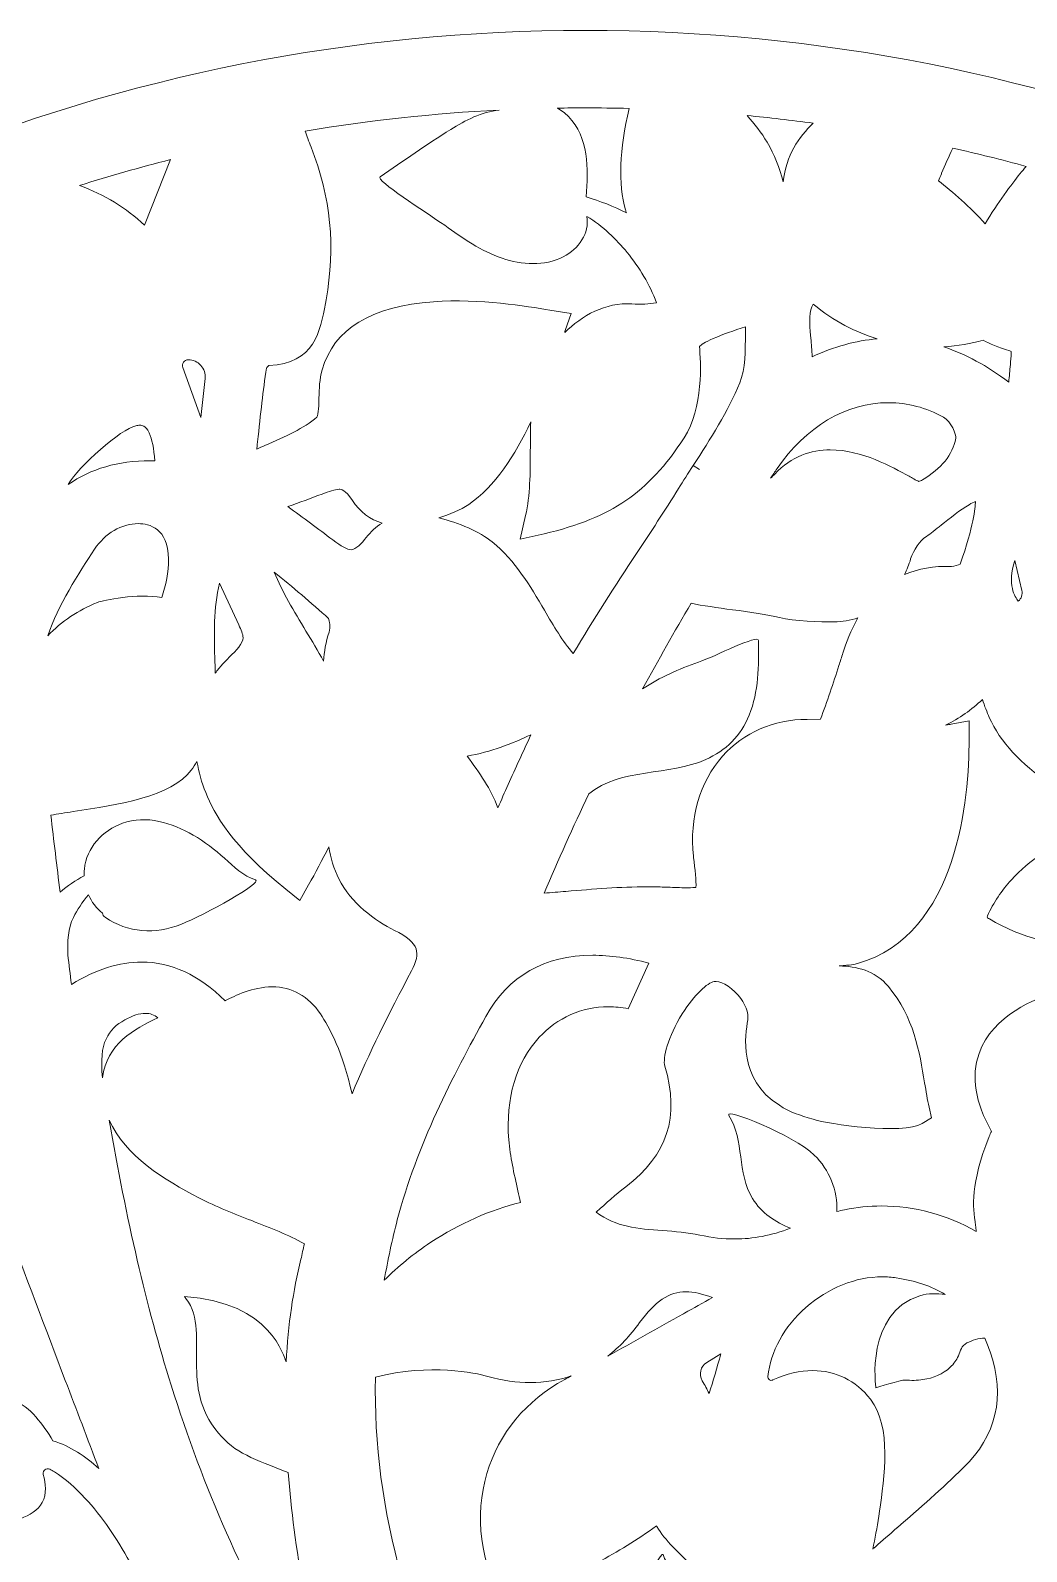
# Model space of a CAD drawing. Header units: millimetres. Extents: x -978 to 1415, y -113 to 605.
# Drawn here: x 962.8 to 1158.3, y 306.6 to 605 of the extents above; entities that cross this region are included whole.
import ezdxf

# ---------------------------------------------------------------- set-up
doc = ezdxf.new("R2010")
doc.units = ezdxf.units.MM
doc.header["$MEASUREMENT"] = 0
doc.layers.add('Layer 1', color=7, linetype='Continuous')

msp = doc.modelspace()

# ---------------------------------------------------------------- linework, layer by layer
at = {"layer": 'Layer 1', "lineweight": 0}
for points, knots in [([(1314.18, 504.58), (1249.42, 569.34), (1163.31, 605.01), (1071.72, 605.01), (980.12, 605.01), (894.02, 569.34), (829.25, 504.58), (764.48, 439.81), (728.82, 353.7), (728.82, 262.11), (728.82, 170.52), (764.48, 84.41), (829.25, 19.64), (894.02, -45.12), (980.12, -80.79), (1071.72, -80.79), (1163.31, -80.79), (1249.42, -45.12), (1314.18, 19.64), (1378.95, 84.41), (1414.62, 170.52), (1414.62, 262.11), (1414.62, 353.7), (1378.95, 439.81), (1314.18, 504.58)], [0, 0, 0, 0, 1, 1, 1, 2, 2, 2, 3, 3, 3, 4, 4, 4, 5, 5, 5, 6, 6, 6, 7, 7, 7, 8, 8, 8, 8]), ([(1007.35, 523.77), (1007.35, 523.77), (1007.41, 524.31), (1007.41, 524.31), (1008, 529.91), (1008.48, 534.34), (1009.14, 538.78), (1009.26, 538.94), (1009.48, 539.15), (1009.64, 539.28), (1018.57, 539.59), (1019.75, 546.14), (1020.7, 551.42), (1020.7, 551.42), (1020.84, 552.18), (1020.84, 552.18), (1022.73, 562.51), (1021.77, 572.3), (1017.9, 582.11), (1017.44, 583.29), (1017.06, 584.33), (1016.75, 585.26), (1029.26, 587.36), (1041.99, 588.74), (1054.78, 589.39), (1051.39, 589.03), (1048.17, 587.39), (1045.29, 585.59), (1040.58, 582.64), (1036.03, 579.39), (1031.43, 576.28), (1030.5, 575.65), (1040.2, 569.54), (1044.11, 566.78), (1047.66, 564.28), (1051.21, 561.72), (1055.36, 560.32), (1059.24, 559.01), (1063.64, 558.72), (1067.38, 560.61), (1070.4, 562.14), (1072.53, 565.22), (1072.02, 568.53), (1075.1, 566.68), (1077.83, 563.95), (1079.88, 561.48), (1082.35, 558.5), (1084.29, 555.17), (1085.67, 551.61), (1084.18, 551.35), (1082.59, 551.25), (1080.8, 551.37), (1075.67, 551.72), (1071.01, 549.04), (1067.65, 545.77), (1067.69, 545.88), (1067.73, 546), (1067.77, 546.12), (1067.77, 546.12), (1068.9, 549.47), (1068.9, 549.47), (1068.9, 549.47), (1064.75, 550.15), (1064.75, 550.15), (1060.28, 550.89), (1051, 552.44), (1041.93, 551.8), (1029.7, 550.95), (1022.35, 546.45), (1020.06, 538.42), (1019.55, 536.64), (1019.5, 534.74), (1019.45, 532.89), (1019.42, 531.77), (1019.37, 529.69), (1019.06, 529.15), (1016.45, 526.95), (1012.93, 525.4), (1008.84, 523.59), (1008.32, 523.36), (1007.79, 523.13), (1007.26, 522.89), (1007.29, 523.19), (1007.32, 523.48), (1007.35, 523.77)], [0, 0, 0, 0, 1, 1, 1, 2, 2, 2, 3, 3, 3, 4, 4, 4, 5, 5, 5, 6, 6, 6, 7, 7, 7, 8, 8, 8, 9, 9, 9, 10, 10, 10, 11, 11, 11, 12, 12, 12, 13, 13, 13, 14, 14, 14, 15, 15, 15, 16, 16, 16, 17, 17, 17, 18, 18, 18, 19, 19, 19, 20, 20, 20, 21, 21, 21, 22, 22, 22, 23, 23, 23, 24, 24, 24, 25, 25, 25, 26, 26, 26, 27, 27, 27, 28, 28, 28, 28]), ([(1071.72, 589.82), (1074.47, 589.82), (1077.34, 589.78), (1080.28, 589.71), (1078.37, 581.63), (1078.13, 574.94), (1079.58, 569.8), (1079.63, 569.63), (1079.7, 569.43), (1079.77, 569.2), (1077.26, 570.53), (1074.58, 571.53), (1071.85, 572.36), (1072.29, 577.89), (1072.38, 584.09), (1068.37, 588.13), (1067.72, 588.79), (1066.97, 589.34), (1066.17, 589.77), (1068.02, 589.8), (1069.87, 589.82), (1071.72, 589.82)], [0, 0, 0, 0, 1, 1, 1, 2, 2, 2, 3, 3, 3, 4, 4, 4, 5, 5, 5, 6, 6, 6, 7, 7, 7, 7]), ([(1116.4, 586.82), (1113.6, 584.12), (1111.07, 580.51), (1110.51, 575.3), (1109.86, 578.02), (1108.81, 580.62), (1107.35, 583.08), (1106.26, 584.93), (1104.94, 586.68), (1103.42, 588.31), (1107.76, 587.9), (1112.11, 587.4), (1116.4, 586.82)], [0, 0, 0, 0, 1, 1, 1, 2, 2, 2, 3, 3, 3, 4, 4, 4, 4]), ([(1141.56, 576.89), (1141.56, 576.89), (1141.6, 576.98), (1141.6, 576.98), (1142.26, 578.53), (1142.99, 580.24), (1143.78, 581.91), (1148.59, 580.84), (1153.42, 579.64), (1158.17, 578.35), (1157.78, 577.88), (1157.37, 577.39), (1156.95, 576.86), (1155.36, 574.89), (1152.55, 571.2), (1150.15, 567.08), (1147.14, 570.33), (1143.76, 573.43), (1140.96, 575.48), (1141.16, 575.96), (1141.36, 576.42), (1141.56, 576.89)], [0, 0, 0, 0, 1, 1, 1, 2, 2, 2, 3, 3, 3, 4, 4, 4, 5, 5, 5, 6, 6, 6, 7, 7, 7, 7]), ([(990.31, 579.68), (990.31, 579.68), (985.23, 566.78), (985.23, 566.78), (981.63, 570.19), (977.36, 572.81), (972.47, 574.59), (978.34, 576.45), (984.32, 578.16), (990.31, 579.68)], [0, 0, 0, 0, 1, 1, 1, 2, 2, 2, 3, 3, 3, 3]), ([(1116.2, 541), (1116.16, 542.27), (1116.05, 543.49), (1115.94, 544.62), (1115.61, 548.11), (1115.54, 550.02), (1116.4, 551.31), (1120.42, 548.01), (1124.7, 545.82), (1128.96, 544.51), (1124.77, 544.16), (1120.49, 542.98), (1116.2, 541)], [0, 0, 0, 0, 1, 1, 1, 2, 2, 2, 3, 3, 3, 4, 4, 4, 4]), ([(1094.08, 543.04), (1094.41, 543.32), (1095.16, 543.84), (1096.78, 544.56), (1098.64, 545.39), (1100.91, 546.16), (1103.09, 546.86), (1103.09, 546.51), (1103.09, 546.17), (1103.09, 545.83), (1103.1, 542.13), (1103.11, 538.65), (1101.98, 535.87), (1099.7, 530.27), (1096.23, 524.88), (1092.87, 519.67), (1092.87, 519.67), (1094.13, 518.86), (1094.13, 518.86), (1094.13, 518.86), (1092.85, 519.64), (1092.85, 519.64), (1091.9, 518.17), (1090.92, 516.65), (1089.98, 515.13), (1087.3, 510.85), (1084.49, 506.57), (1081.76, 502.43), (1077.58, 496.07), (1073.26, 489.51), (1069.33, 482.77), (1067.26, 485.18), (1065.51, 488.15), (1063.68, 491.27), (1060.88, 496.05), (1057.98, 500.98), (1053.43, 504.68), (1051.04, 506.63), (1046.84, 508.45), (1042.96, 509.41), (1045.11, 510.07), (1047.21, 510.95), (1048.82, 512.03), (1054, 515.54), (1057.95, 521.74), (1061, 528.23), (1060.92, 526.35), (1060.92, 524.46), (1060.91, 522.58), (1060.9, 518.27), (1060.88, 513.8), (1059.99, 509.85), (1059.99, 509.85), (1058.94, 505.19), (1058.94, 505.19), (1058.94, 505.19), (1063.6, 506.27), (1063.6, 506.27), (1070.34, 507.85), (1075.44, 509.92), (1079.65, 512.8), (1083.86, 515.68), (1087.5, 519.6), (1091.1, 525.11), (1094.88, 530.9), (1094.37, 540.08), (1094.08, 543.04)], [0, 0, 0, 0, 1, 1, 1, 2, 2, 2, 3, 3, 3, 4, 4, 4, 5, 5, 5, 6, 6, 6, 7, 7, 7, 8, 8, 8, 9, 9, 9, 10, 10, 10, 11, 11, 11, 12, 12, 12, 13, 13, 13, 14, 14, 14, 15, 15, 15, 16, 16, 16, 17, 17, 17, 18, 18, 18, 19, 19, 19, 20, 20, 20, 21, 21, 21, 22, 22, 22, 22]), ([(1142.01, 542.94), (1144.78, 543.1), (1147.4, 543.57), (1149.73, 544.26), (1151, 543.51), (1152.66, 542.85), (1155, 542.17), (1155.18, 542.12), (1155.29, 541.95), (1155.27, 541.76), (1155.2, 540.98), (1155.14, 540.21), (1155.08, 539.45), (1154.98, 538.3), (1154.89, 537.18), (1154.76, 536.04), (1150.51, 539.24), (1146.28, 541.53), (1142.01, 542.94)], [0, 0, 0, 0, 1, 1, 1, 2, 2, 2, 3, 3, 3, 4, 4, 4, 5, 5, 5, 6, 6, 6, 6]), ([(992.9, 539.94), (993.11, 540.25), (993.44, 540.41), (993.81, 540.41), (994.75, 540.41), (995.65, 540.01), (996.28, 539.31), (996.28, 539.31), (996.28, 539.31), (996.28, 539.31), (996.91, 538.61), (997.21, 537.67), (997.1, 536.74), (997.1, 536.74), (996.25, 529.08), (996.25, 529.08), (996.25, 529.08), (992.75, 538.91), (992.75, 538.91), (992.63, 539.27), (992.68, 539.63), (992.9, 539.94)], [0, 0, 0, 0, 1, 1, 1, 2, 2, 2, 3, 3, 3, 4, 4, 4, 5, 5, 5, 6, 6, 6, 7, 7, 7, 7]), ([(1141.95, 529.15), (1141.95, 529.15), (1141.95, 529.15), (1141.95, 529.15), (1143.45, 528.32), (1144.49, 525.71), (1144.41, 525), (1143.73, 521.76), (1141.57, 519.09), (1137.82, 516.85), (1137.56, 516.69), (1137.32, 516.59), (1137.1, 516.54), (1136.63, 516.76), (1135.73, 517.27), (1135.2, 517.56), (1131.94, 519.38), (1125.94, 522.73), (1119.75, 522.73), (1116, 522.73), (1112.18, 521.51), (1108.85, 517.98), (1108.64, 517.76), (1108.36, 517.49), (1108.04, 517.18), (1108.47, 517.81), (1108.89, 518.43), (1109.31, 519.05), (1114.9, 527.27), (1122.88, 531.99), (1131.19, 531.99), (1134.93, 531.99), (1138.55, 531.03), (1141.95, 529.15)], [0, 0, 0, 0, 1, 1, 1, 2, 2, 2, 3, 3, 3, 4, 4, 4, 5, 5, 5, 6, 6, 6, 7, 7, 7, 8, 8, 8, 9, 9, 9, 10, 10, 10, 11, 11, 11, 11]), ([(983.52, 527.47), (983.81, 527.53), (984.07, 527.56), (984.31, 527.56), (984.77, 527.56), (985.41, 527.56), (986.11, 526.08), (986.69, 524.84), (987.08, 522.99), (987.26, 520.59), (986.95, 520.6), (986.63, 520.6), (986.33, 520.6), (980.03, 520.6), (974.72, 519.06), (970.26, 515.93), (972.24, 519.46), (980.66, 526.89), (983.52, 527.47)], [0, 0, 0, 0, 1, 1, 1, 2, 2, 2, 3, 3, 3, 4, 4, 4, 5, 5, 5, 6, 6, 6, 6]), ([(1013.33, 511.61), (1015.64, 512.44), (1017.85, 513.23), (1020.05, 514.07), (1021.4, 514.58), (1022.58, 515), (1023.4, 515), (1023.79, 515), (1024.59, 515), (1026.01, 512.83), (1027.46, 510.6), (1029.5, 509.05), (1031.83, 508.36), (1030.64, 507.63), (1029.58, 506.68), (1028.71, 505.54), (1027.88, 504.46), (1026.69, 503.16), (1025.74, 503.16), (1025, 503.16), (1023.83, 503.78), (1022.15, 505.08), (1019.28, 507.28), (1016.39, 509.39), (1013.33, 511.61)], [0, 0, 0, 0, 1, 1, 1, 2, 2, 2, 3, 3, 3, 4, 4, 4, 5, 5, 5, 6, 6, 6, 7, 7, 7, 8, 8, 8, 8]), ([(1148.21, 512.62), (1148.24, 511.25), (1147.86, 507.88), (1145.25, 500.31), (1144.86, 500.12), (1144.1, 499.88), (1143.53, 499.88), (1143.53, 499.88), (1143.48, 499.88), (1143.48, 499.88), (1140.08, 499.98), (1137.02, 499.45), (1134.33, 498.29), (1134.79, 499.25), (1135.19, 500.26), (1135.52, 501.34), (1136.07, 503.09), (1137.34, 504.92), (1138.61, 505.77), (1139.43, 506.31), (1140.41, 507.1), (1141.55, 508), (1143.19, 509.32), (1145.24, 510.95), (1146.98, 511.98), (1147.5, 512.28), (1147.9, 512.49), (1148.21, 512.62)], [0, 0, 0, 0, 1, 1, 1, 2, 2, 2, 3, 3, 3, 4, 4, 4, 5, 5, 5, 6, 6, 6, 7, 7, 7, 8, 8, 8, 9, 9, 9, 9]), ([(975.44, 503.27), (977.42, 506.31), (980.78, 508.27), (984, 508.27), (986.18, 508.27), (989.86, 507.37), (989.95, 501.33), (989.99, 498.77), (989.36, 496.15), (988.65, 493.79), (983.81, 494.59), (977.17, 493.29), (975.99, 492.81), (972.26, 491.3), (968.96, 489.08), (966.23, 486.26), (968.27, 492.3), (972.29, 498.45), (975.44, 503.27)], [0, 0, 0, 0, 1, 1, 1, 2, 2, 2, 3, 3, 3, 4, 4, 4, 5, 5, 5, 6, 6, 6, 6]), ([(1021.42, 487), (1020.81, 485.03), (1020.45, 483.13), (1020.34, 481.32), (1019.24, 483.31), (1018.07, 485.26), (1016.9, 487.19), (1014.53, 491.13), (1012.26, 494.91), (1010.67, 498.78), (1014.27, 495.82), (1017.91, 492.77), (1021.35, 489.63), (1021.51, 489.21), (1021.7, 487.9), (1021.42, 487)], [0, 0, 0, 0, 1, 1, 1, 2, 2, 2, 3, 3, 3, 4, 4, 4, 5, 5, 5, 5]), ([(1155.97, 501.02), (1155.97, 501.02), (1157.34, 495.16), (1157.34, 495.16), (1157.52, 494.37), (1157.24, 493.57), (1156.64, 493.05), (1156.63, 493.05), (1156.63, 493.06), (1156.62, 493.07), (1156.62, 493.07), (1156.62, 493.07), (1156.62, 493.07), (1155.99, 493.83), (1154.4, 496.33), (1155.97, 501.02)], [0, 0, 0, 0, 1, 1, 1, 2, 2, 2, 3, 3, 3, 4, 4, 4, 5, 5, 5, 5]), ([(999.92, 496.6), (999.92, 496.6), (1003.72, 488.39), (1003.72, 488.39), (1003.72, 488.39), (1003.72, 488.39), (1003.72, 488.39), (1004.13, 487.49), (1004.56, 486.57), (1004.55, 485.9), (1004.54, 484.74), (1003.24, 483.45), (1001.86, 482.06), (1001.4, 481.6), (1000.93, 481.13), (1000.48, 480.63), (999.99, 480.09), (999.53, 479.52), (999.11, 478.93), (999.09, 479.52), (999.07, 480.1), (999.06, 480.68), (999.06, 480.68), (999.05, 480.89), (999.05, 480.89), (998.87, 486.76), (998.73, 491.64), (999.92, 496.6)], [0, 0, 0, 0, 1, 1, 1, 2, 2, 2, 3, 3, 3, 4, 4, 4, 5, 5, 5, 6, 6, 6, 7, 7, 7, 8, 8, 8, 9, 9, 9, 9]), ([(1105.68, 485.32), (1105.67, 486.67), (1097.23, 482.25), (1093.9, 481.1), (1090.04, 479.76), (1086.34, 478.12), (1082.93, 475.86), (1085.98, 481.48), (1089.16, 487.08), (1092.47, 492.64), (1094.69, 492.17), (1097.56, 491.78), (1100.57, 491.37), (1103.98, 490.91), (1107.5, 490.43), (1109.77, 489.86), (1112.73, 489.11), (1117.75, 489), (1120.48, 489), (1122.12, 489), (1123.7, 489.27), (1125.18, 489.78), (1123.77, 487.31), (1122.86, 484.81), (1122.23, 482.88), (1121.97, 482.07), (1121.71, 481.25), (1121.44, 480.43), (1120.33, 476.96), (1119.18, 473.41), (1117.81, 469.89), (1117.81, 469.89), (1115.2, 469.88), (1115.2, 469.88), (1108.64, 469.85), (1102.76, 467.28), (1098.62, 462.63), (1094.1, 457.56), (1092.08, 450.59), (1092.93, 443.01), (1092.93, 443.01), (1092.95, 442.76), (1092.95, 442.76), (1093.19, 440.61), (1093.49, 438), (1093.4, 436.92), (1093.11, 436.88), (1092.6, 436.84), (1091.72, 436.84), (1090.81, 436.84), (1089.67, 436.88), (1088.34, 436.93), (1087.84, 436.95), (1087.31, 436.97), (1086.75, 436.98), (1086.75, 436.98), (1086.75, 436.98), (1086.75, 436.98), (1085.81, 437.02), (1084.82, 437.03), (1083.83, 437.03), (1078.52, 437.03), (1073.36, 436.59), (1067.89, 436.13), (1067.89, 436.13), (1067.85, 436.13), (1067.85, 436.13), (1066.47, 436.01), (1065.06, 435.89), (1063.63, 435.78), (1066.36, 442.26), (1069.29, 448.75), (1072.39, 455.24), (1078.54, 460.38), (1088.22, 458.81), (1095.31, 461.98), (1099.24, 463.73), (1102.23, 466.69), (1103.85, 470.71), (1105.72, 475.35), (1105.73, 480.39), (1105.68, 485.32)], [0, 0, 0, 0, 1, 1, 1, 2, 2, 2, 3, 3, 3, 4, 4, 4, 5, 5, 5, 6, 6, 6, 7, 7, 7, 8, 8, 8, 9, 9, 9, 10, 10, 10, 11, 11, 11, 12, 12, 12, 13, 13, 13, 14, 14, 14, 15, 15, 15, 16, 16, 16, 17, 17, 17, 18, 18, 18, 19, 19, 19, 20, 20, 20, 21, 21, 21, 22, 22, 22, 23, 23, 23, 24, 24, 24, 25, 25, 25, 26, 26, 26, 27, 27, 27, 27]), ([(1146.99, 465.96), (1146.99, 465.96), (1146.99, 469.56), (1146.99, 469.56), (1146.99, 469.56), (1143.45, 468.91), (1143.45, 468.91), (1143.23, 468.87), (1142.86, 468.81), (1142.38, 468.74), (1145.07, 470.06), (1147.48, 471.75), (1149.59, 473.78), (1150.03, 472.48), (1150.52, 471.27), (1150.95, 470.27), (1155.07, 460.64), (1168.54, 452.34), (1178.55, 450.64), (1178.55, 450.64), (1179.29, 450.51), (1179.29, 450.51), (1179.12, 450.26), (1178.96, 450.01), (1178.8, 449.75), (1175.22, 449.28), (1171.68, 448.44), (1168.31, 447.14), (1163.4, 445.24), (1158.86, 442.33), (1155.3, 438.43), (1153.37, 436.32), (1151.76, 433.94), (1150.57, 431.34), (1150.42, 431.01), (1150.7, 430.74), (1150.98, 430.74), (1150.98, 430.74), (1150.98, 430.74), (1150.98, 430.74), (1157.15, 426.94), (1164.45, 425.28), (1171.65, 425.73), (1171.53, 422.93), (1171.65, 420.69), (1171.77, 419.31), (1169.19, 418.42), (1166.84, 417.56), (1164.6, 416.69), (1164.39, 416.61), (1164.14, 416.52), (1163.86, 416.41), (1163.86, 416.41), (1163.81, 416.4), (1163.81, 416.4), (1160.16, 415.06), (1151.62, 411.93), (1148.94, 404.36), (1147.35, 399.84), (1148.18, 394.7), (1151.4, 389.06), (1151.23, 388.74), (1151.06, 388.4), (1150.92, 388.03), (1147.18, 378.53), (1147.72, 374.51), (1148.24, 370.62), (1148.3, 370.22), (1148.35, 369.82), (1148.4, 369.41), (1142.69, 372.69), (1136.25, 374.43), (1129.77, 374.43), (1127.35, 374.43), (1124.92, 374.18), (1122.57, 373.69), (1122.04, 373.58), (1121.53, 373.47), (1121.04, 373.35), (1121.19, 377.43), (1119.59, 381.56), (1116.62, 384.4), (1112.49, 388.35), (1098.77, 393.91), (1099.86, 392.17), (1102.96, 387.29), (1101.41, 380.88), (1104.48, 375.91), (1106.25, 373.03), (1108.96, 371.26), (1111.96, 370.05), (1108.15, 368.63), (1104.61, 367.95), (1101.03, 367.95), (1098.8, 367.95), (1096.55, 368.2), (1094.14, 368.72), (1091.69, 369.24), (1089.23, 369.42), (1086.86, 369.6), (1081.97, 369.96), (1077.68, 370.28), (1073.84, 373.23), (1073.87, 373.25), (1073.89, 373.27), (1073.92, 373.3), (1075.75, 374.94), (1077.65, 376.65), (1079.62, 378.16), (1087.87, 384.51), (1090.24, 391.82), (1087.3, 401.85), (1086.84, 403.43), (1087.88, 407.56), (1090.71, 412.1), (1093.1, 415.93), (1095.71, 418.23), (1096.95, 418.44), (1098, 418.62), (1100.02, 417.75), (1101.69, 415.77), (1103.07, 414.14), (1103.79, 412.27), (1103.56, 410.91), (1103.08, 408.05), (1101.63, 399.35), (1109.76, 394.17), (1111.87, 392.82), (1113.76, 392.24), (1116.38, 391.43), (1116.38, 391.43), (1116.59, 391.36), (1116.59, 391.36), (1119.15, 390.57), (1133.98, 388.3), (1137.76, 390.59), (1137.76, 390.59), (1139.6, 391.71), (1139.6, 391.71), (1139.6, 391.71), (1139.14, 393.8), (1139.14, 393.8), (1138.81, 395.31), (1138.54, 396.9), (1138.26, 398.59), (1137.26, 404.66), (1136.12, 411.54), (1131.16, 417.45), (1128.43, 420.71), (1124.86, 421.41), (1121.52, 421.5), (1123.68, 421.7), (1124.56, 421.81), (1125.07, 421.96), (1144.85, 427.59), (1146.99, 454.6), (1146.99, 465.96)], [0, 0, 0, 0, 1, 1, 1, 2, 2, 2, 3, 3, 3, 4, 4, 4, 5, 5, 5, 6, 6, 6, 7, 7, 7, 8, 8, 8, 9, 9, 9, 10, 10, 10, 11, 11, 11, 12, 12, 12, 13, 13, 13, 14, 14, 14, 15, 15, 15, 16, 16, 16, 17, 17, 17, 18, 18, 18, 19, 19, 19, 20, 20, 20, 21, 21, 21, 22, 22, 22, 23, 23, 23, 24, 24, 24, 25, 25, 25, 26, 26, 26, 27, 27, 27, 28, 28, 28, 29, 29, 29, 30, 30, 30, 31, 31, 31, 32, 32, 32, 33, 33, 33, 34, 34, 34, 35, 35, 35, 36, 36, 36, 37, 37, 37, 38, 38, 38, 39, 39, 39, 40, 40, 40, 41, 41, 41, 42, 42, 42, 43, 43, 43, 44, 44, 44, 45, 45, 45, 46, 46, 46, 47, 47, 47, 48, 48, 48, 49, 49, 49, 50, 50, 50, 51, 51, 51, 52, 52, 52, 52]), ([(1048.51, 462.67), (1053.09, 463.46), (1057.56, 465.21), (1061.04, 466.86), (1059.49, 463.58), (1058.01, 460.29), (1056.56, 457.07), (1055.89, 455.57), (1055.21, 454.05), (1054.51, 452.52), (1053.25, 456.2), (1050.94, 459.37), (1048.51, 462.67)], [0, 0, 0, 0, 1, 1, 1, 2, 2, 2, 3, 3, 3, 4, 4, 4, 4]), ([(1012.93, 436.55), (1012.93, 436.55), (1015.7, 434.33), (1015.7, 434.33), (1015.7, 434.33), (1017.42, 437.43), (1017.42, 437.43), (1018.72, 439.77), (1020.11, 442.26), (1021.38, 444.89), (1021.71, 442.7), (1022.37, 440.59), (1023.36, 438.58), (1025.66, 433.9), (1030.51, 430.3), (1034.27, 428.49), (1036.66, 427.34), (1038.09, 426.11), (1038.5, 424.84), (1038.86, 423.75), (1038.57, 422.34), (1037.62, 420.54), (1033.07, 411.99), (1029.26, 404.42), (1025.93, 396.41), (1024.23, 404.44), (1021.43, 409.55), (1019.73, 412.09), (1017.36, 415.62), (1014.18, 417.4), (1010.27, 417.4), (1006.44, 417.4), (1002.98, 415.66), (1001.13, 414.73), (1001.1, 414.71), (1001.07, 414.7), (1001.03, 414.68), (995.83, 419.79), (990.46, 422.28), (984.66, 422.28), (980.26, 422.28), (975.73, 420.85), (970.88, 417.9), (970.65, 419.84), (970.42, 421.77), (970.19, 423.69), (970.09, 426.27), (970.19, 428.88), (971.3, 431.04), (972.02, 432.44), (973.01, 434.09), (974.23, 435.47), (974.84, 434.06), (975.78, 432.81), (976.98, 431.85), (977.04, 431.56), (977.19, 431.28), (977.49, 431.07), (981.96, 427.94), (987.36, 427.7), (992.36, 429.66), (997.15, 431.55), (1008.54, 437.87), (1006.99, 438.38), (1004.6, 439.17), (1002.75, 440.98), (1000.92, 442.63), (999.01, 444.34), (996.99, 445.88), (994.78, 447.17), (990.64, 449.57), (985.59, 451.2), (980.89, 449.5), (977.03, 448.1), (973.82, 444.69), (973.42, 440.5), (973.38, 440.07), (973.37, 439.63), (973.38, 439.2), (971.7, 438.28), (970.09, 437.23), (968.67, 435.96), (968.03, 441.13), (967.41, 446.12), (966.87, 451.09), (968.19, 451.32), (969.66, 451.55), (971.2, 451.78), (980.22, 453.16), (990.45, 454.72), (994.41, 459.92), (994.8, 460.44), (995.17, 461), (995.52, 461.6), (995.85, 459.54), (996.42, 457.49), (997.23, 455.5), (998.91, 451.4), (1002.37, 444.98), (1012.93, 436.55)], [0, 0, 0, 0, 1, 1, 1, 2, 2, 2, 3, 3, 3, 4, 4, 4, 5, 5, 5, 6, 6, 6, 7, 7, 7, 8, 8, 8, 9, 9, 9, 10, 10, 10, 11, 11, 11, 12, 12, 12, 13, 13, 13, 14, 14, 14, 15, 15, 15, 16, 16, 16, 17, 17, 17, 18, 18, 18, 19, 19, 19, 20, 20, 20, 21, 21, 21, 22, 22, 22, 23, 23, 23, 24, 24, 24, 25, 25, 25, 26, 26, 26, 27, 27, 27, 28, 28, 28, 29, 29, 29, 30, 30, 30, 31, 31, 31, 32, 32, 32, 33, 33, 33, 33]), ([(1052.18, 411.59), (1056.63, 419.56), (1063.69, 423.61), (1073.15, 423.61), (1076.53, 423.61), (1080.24, 423.09), (1084.19, 422.06), (1084.19, 422.06), (1080.12, 413.12), (1080.12, 413.12), (1078.81, 413.37), (1077.51, 413.5), (1076.24, 413.5), (1076.24, 413.5), (1076.23, 413.5), (1076.23, 413.5), (1071.03, 413.5), (1066.21, 411.37), (1062.66, 407.51), (1058.13, 402.58), (1056.01, 395.44), (1056.69, 387.4), (1056.97, 384.09), (1057.7, 380.84), (1058.47, 377.39), (1058.64, 376.65), (1058.81, 375.88), (1058.98, 375.1), (1053.18, 373.7), (1047, 370.97), (1041.4, 367.3), (1038.03, 365.08), (1034.93, 362.56), (1032.27, 359.86), (1032.94, 363.84), (1033.79, 367.8), (1034.82, 371.71), (1038.64, 386.26), (1045.74, 400.03), (1052.18, 411.59)], [0, 0, 0, 0, 1, 1, 1, 2, 2, 2, 3, 3, 3, 4, 4, 4, 5, 5, 5, 6, 6, 6, 7, 7, 7, 8, 8, 8, 9, 9, 9, 10, 10, 10, 11, 11, 11, 12, 12, 12, 13, 13, 13, 13]), ([(977, 399.59), (976.2, 406.46), (978.16, 409.12), (981.35, 410.92), (982.88, 411.78), (984.24, 412.21), (985.39, 412.21), (986.3, 412.21), (987.11, 411.92), (987.87, 411.32), (983.23, 409.24), (977.77, 406.12), (977, 399.59)], [0, 0, 0, 0, 1, 1, 1, 2, 2, 2, 3, 3, 3, 4, 4, 4, 4]), ([(993.35, 356.28), (996.11, 352.68), (995.32, 347.88), (995.42, 343.61), (995.52, 339.13), (995.77, 334.67), (999.71, 329.89), (1002.94, 325.98), (1006.74, 324.76), (1013.4, 322.15), (1013.98, 314.84), (1015, 307.11), (1016.46, 298.96), (1018.03, 290.17), (1020.11, 280.94), (1022.67, 271.43), (1020.06, 275.74), (1017.46, 280.05), (1014.84, 284.36), (1004.85, 300.86), (996.87, 318.83), (990.45, 339.29), (985.6, 354.74), (981.62, 371.81), (978.32, 391.28), (981.41, 384.24), (989.17, 379.48), (995.9, 376.01), (999.33, 374.25), (1002.85, 372.88), (1006.26, 371.55), (1009.94, 370.11), (1013.44, 368.75), (1016.58, 367.01), (1016.35, 365.98), (1016.13, 364.98), (1015.91, 363.97), (1014.37, 357.87), (1013.41, 351.15), (1013.02, 343.84), (1012.52, 344.67), (1010.28, 355.54), (993.06, 356.65), (993.15, 356.52), (993.26, 356.41), (993.35, 356.28)], [0, 0, 0, 0, 1, 1, 1, 2, 2, 2, 3, 3, 3, 4, 4, 4, 5, 5, 5, 6, 6, 6, 7, 7, 7, 8, 8, 8, 9, 9, 9, 10, 10, 10, 11, 11, 11, 12, 12, 12, 13, 13, 13, 14, 14, 14, 15, 15, 15, 15]), ([(920.52, 359.5), (921.96, 356.03), (924.02, 353.15), (926.63, 350.95), (927.38, 350.31), (928.15, 349.71), (928.91, 349.12), (930.57, 347.82), (932.14, 346.6), (933.38, 345.13), (935.23, 342.93), (938.88, 335.05), (940.15, 334.91), (942.5, 334.67), (947.78, 344.13), (948.83, 346.13), (949.33, 347.06), (949.77, 347.91), (950.13, 348.58), (950.35, 348.97), (950.56, 349.36), (950.78, 349.75), (952.44, 352.76), (954.31, 356.17), (954.31, 360.43), (954.29, 368.49), (948.36, 375.78), (940.2, 377.77), (939.83, 377.86), (939.57, 378.16), (939.55, 378.53), (939.42, 380.19), (939.34, 381.67), (939.3, 383.06), (939.26, 384.07), (939.46, 384.55), (939.58, 384.68), (939.66, 384.76), (939.91, 384.85), (940.37, 384.85), (940.91, 384.85), (941.56, 384.73), (942.3, 384.48), (950.92, 381.66), (955.61, 377.71), (957.99, 371.26), (961.83, 360.86), (965.82, 350.37), (969.69, 340.21), (971.86, 334.52), (974.06, 328.73), (976.25, 322.92), (973.64, 325.3), (970.68, 327.34), (967.27, 328.36), (965.27, 331.61), (962.98, 334.93), (959.34, 336.46), (955.74, 337.97), (952.09, 337.31), (949.19, 334.73), (943.61, 329.75), (940.5, 322.01), (933.13, 319.19), (931.49, 318.56), (947.81, 310.96), (955.44, 311.87), (958.51, 312.24), (963.53, 313.28), (965.16, 316.27), (966.1, 318), (965.79, 319.94), (965.37, 321.77), (965.37, 321.78), (965.37, 321.79), (965.37, 321.79), (965.19, 322.54), (965.97, 323.14), (966.65, 322.78), (966.95, 322.62), (967.25, 322.46), (967.54, 322.29), (969.75, 320.88), (971.73, 319.06), (973.52, 317.14), (977.01, 313.43), (979.83, 309.12), (982.27, 304.67), (983.21, 302.93), (984.09, 301.17), (984.93, 299.39), (986.57, 294.49), (987.9, 289.36), (989.29, 283.97), (989.29, 283.97), (989.31, 283.9), (989.31, 283.9), (989.58, 282.85), (989.85, 281.78), (990.14, 280.7), (989.63, 280.94), (989.13, 281.18), (988.65, 281.43), (983.13, 284.17), (977.56, 287.19), (972.18, 290.12), (960.14, 296.66), (947.69, 303.43), (934.53, 307.73), (931.2, 308.82), (928.13, 309.79), (925.16, 310.71), (924.94, 310.97), (924.72, 311.23), (924.51, 311.49), (922.83, 313.52), (921.28, 315.71), (919.99, 317.59), (919.52, 318.27), (919.05, 318.95), (918.59, 319.64), (918.59, 319.64), (918.52, 319.74), (918.52, 319.74), (917.55, 321.17), (916.55, 322.64), (915.51, 324.09), (914.98, 324.84), (914.47, 325.54), (913.96, 326.2), (915.36, 327.06), (916.55, 328.12), (917.5, 329.37), (918.89, 331.18), (919.77, 333.36), (920.04, 335.66), (920.29, 337.78), (920.07, 340), (919.38, 342.25), (918.76, 344.29), (917.79, 346.25), (916.5, 348.09), (915.31, 349.78), (913.81, 351.36), (911.92, 352.92), (909.45, 354.95), (906.76, 356.58), (904.17, 358.16), (903.12, 358.8), (902.03, 359.46), (900.99, 360.13), (899.15, 361.32), (897.55, 362.51), (896.11, 363.76), (894.78, 364.91), (893.47, 366.19), (892.21, 367.58), (893.64, 369.7), (894.89, 372.25), (896.1, 375.48), (896.1, 375.48), (896.91, 377.66), (896.91, 377.66), (896.91, 377.66), (895, 378.99), (895, 378.99), (888.18, 383.73), (880.64, 386.26), (872.57, 386.51), (880.06, 387.81), (887.37, 388.43), (894.99, 388.43), (897.31, 388.43), (899.7, 388.48), (902.01, 388.53), (902.01, 388.53), (902.05, 388.54), (902.05, 388.54), (909.26, 388.7), (916.73, 388.87), (923.7, 387.48), (927.12, 386.8), (927.79, 385.66), (928.3, 382.07), (928.39, 381.47), (928.49, 380.84), (928.63, 380.16), (928.93, 378.67), (928.11, 377.16), (926.69, 376.55), (926.58, 376.5), (926.46, 376.46), (926.35, 376.4), (924.93, 375.77), (916.44, 369.32), (920.52, 359.5)], [0, 0, 0, 0, 1, 1, 1, 2, 2, 2, 3, 3, 3, 4, 4, 4, 5, 5, 5, 6, 6, 6, 7, 7, 7, 8, 8, 8, 9, 9, 9, 10, 10, 10, 11, 11, 11, 12, 12, 12, 13, 13, 13, 14, 14, 14, 15, 15, 15, 16, 16, 16, 17, 17, 17, 18, 18, 18, 19, 19, 19, 20, 20, 20, 21, 21, 21, 22, 22, 22, 23, 23, 23, 24, 24, 24, 25, 25, 25, 26, 26, 26, 27, 27, 27, 28, 28, 28, 29, 29, 29, 30, 30, 30, 31, 31, 31, 32, 32, 32, 33, 33, 33, 34, 34, 34, 35, 35, 35, 36, 36, 36, 37, 37, 37, 38, 38, 38, 39, 39, 39, 40, 40, 40, 41, 41, 41, 42, 42, 42, 43, 43, 43, 44, 44, 44, 45, 45, 45, 46, 46, 46, 47, 47, 47, 48, 48, 48, 49, 49, 49, 50, 50, 50, 51, 51, 51, 52, 52, 52, 53, 53, 53, 54, 54, 54, 55, 55, 55, 56, 56, 56, 57, 57, 57, 58, 58, 58, 59, 59, 59, 60, 60, 60, 61, 61, 61, 62, 62, 62, 63, 63, 63, 64, 64, 64, 65, 65, 65, 65]), ([(1127.63, 336.51), (1124.74, 340.19), (1120.82, 342.14), (1116.32, 342.14), (1113.79, 342.14), (1111.16, 341.52), (1108.5, 340.31), (1108.5, 340.31), (1108.45, 340.29), (1108.45, 340.29), (1108.22, 340.18), (1108.01, 340.2), (1107.81, 340.35), (1107.6, 340.5), (1107.5, 340.73), (1107.52, 340.99), (1108, 345.83), (1110.71, 350.76), (1114.98, 354.53), (1119.31, 358.35), (1124.77, 360.53), (1129.96, 360.53), (1130.88, 360.53), (1131.8, 360.47), (1132.69, 360.33), (1136.4, 359.78), (1139.61, 358.69), (1142.31, 357.06), (1140.68, 357.29), (1138.99, 357.34), (1137.35, 356.83), (1126.56, 353.45), (1128.69, 338.77), (1128.69, 338.77), (1128.69, 338.77), (1133.63, 340.33), (1134.43, 340.28), (1135.6, 340.2), (1136.77, 340.19), (1137.93, 340.36), (1139.93, 340.66), (1141.83, 341.39), (1143.3, 342.8), (1143.96, 343.44), (1144.51, 344.18), (1144.89, 345.01), (1145.37, 346.09), (1145.41, 346.96), (1146.57, 347.55), (1147.55, 348.05), (1148.9, 348.62), (1150.04, 348.48), (1150.44, 347.63), (1150.81, 346.74), (1151.13, 345.8), (1154.13, 337.04), (1152.35, 329.38), (1145.85, 323.04), (1141.7, 318.99), (1137.22, 315.09), (1132.87, 311.31), (1132.87, 311.31), (1132.83, 311.27), (1132.83, 311.27), (1131.39, 310.03), (1129.96, 308.78), (1128.54, 307.53), (1128.39, 307.39), (1128.23, 307.25), (1128.08, 307.12), (1128.54, 309.17), (1128.93, 311.31), (1129.26, 313.58), (1129.26, 313.58), (1129.4, 314.54), (1129.4, 314.54), (1130.37, 321.15), (1131.84, 331.13), (1127.63, 336.51)], [0, 0, 0, 0, 1, 1, 1, 2, 2, 2, 3, 3, 3, 4, 4, 4, 5, 5, 5, 6, 6, 6, 7, 7, 7, 8, 8, 8, 9, 9, 9, 10, 10, 10, 11, 11, 11, 12, 12, 12, 13, 13, 13, 14, 14, 14, 15, 15, 15, 16, 16, 16, 17, 17, 17, 18, 18, 18, 19, 19, 19, 20, 20, 20, 21, 21, 21, 22, 22, 22, 23, 23, 23, 24, 24, 24, 25, 25, 25, 26, 26, 26, 26]), ([(1091.13, 353.38), (1091.13, 353.38), (1090.94, 353.28), (1090.94, 353.28), (1085.88, 350.43), (1080.99, 347.68), (1076.12, 344.99), (1078.36, 346.74), (1080.44, 348.93), (1082.35, 351.56), (1085.37, 355.73), (1088.18, 357.59), (1091.43, 357.59), (1092.95, 357.59), (1094.66, 357.22), (1096.63, 356.47), (1094.78, 355.43), (1092.94, 354.4), (1091.13, 353.38)], [0, 0, 0, 0, 1, 1, 1, 2, 2, 2, 3, 3, 3, 4, 4, 4, 5, 5, 5, 6, 6, 6, 6]), ([(1052.57, 340.99), (1055.43, 340.19), (1058.24, 339.79), (1060.91, 339.79), (1063.73, 339.79), (1066.41, 340.22), (1068.94, 341.08), (1068.51, 340.85), (1068.08, 340.62), (1067.65, 340.39), (1060.13, 336.36), (1054.71, 329.81), (1052.38, 321.94), (1049.93, 313.64), (1051.09, 304.51), (1055.66, 296.24), (1055.66, 296.24), (1057.43, 293.03), (1057.43, 293.03), (1057.43, 293.03), (1060.22, 295.4), (1060.22, 295.4), (1064.72, 299.2), (1069.51, 301.9), (1074.14, 304.5), (1077.95, 306.65), (1081.87, 308.85), (1085.66, 311.69), (1085.78, 311.47), (1085.9, 311.25), (1086.04, 311.04), (1087.72, 308.42), (1090.79, 305.61), (1093.5, 303.14), (1093.5, 303.14), (1093.55, 303.09), (1093.55, 303.09), (1094.17, 302.52), (1094.78, 301.97), (1095.35, 301.43), (1095.35, 301.43), (1095.35, 301.43), (1095.35, 301.43), (1098.4, 298.58), (1104.84, 293.8), (1110.38, 290.55), (1107.37, 287.56), (1104.42, 284.53), (1101.52, 281.46), (1102.02, 283.13), (1101.53, 284.75), (1100.6, 286.21), (1099.53, 287.86), (1098.2, 289.35), (1096.89, 290.81), (1095.57, 292.28), (1094.21, 293.72), (1092.94, 295.24), (1091.62, 296.82), (1090.38, 298.49), (1089.38, 300.29), (1088.88, 301.2), (1088.45, 302.15), (1088.11, 303.13), (1087.78, 304.13), (1087.32, 305.04), (1086.98, 306.05), (1086.59, 307.2), (1076.25, 288.47), (1077.11, 281.8), (1077.24, 280.74), (1077.42, 279.38), (1077.96, 278.44), (1078.02, 278.35), (1078.08, 278.26), (1078.14, 278.17), (1078.12, 278.18), (1080.72, 275.23), (1087.74, 274.9), (1088.41, 274.87), (1089.08, 274.91), (1089.76, 274.96), (1089.72, 273.54), (1089.61, 272.12), (1089.29, 270.76), (1089.03, 269.66), (1088.57, 268.62), (1088.11, 267.59), (1087.76, 266.84), (1087.42, 266.09), (1087.09, 265.34), (1084.95, 262.81), (1082.84, 260.27), (1080.78, 257.7), (1081.22, 258.58), (1081.53, 259.53), (1081.67, 260.52), (1082.67, 263.03), (1082.29, 265.79), (1080.92, 268.53), (1079.12, 272.09), (1076.21, 274.93), (1072.88, 277.07), (1070.09, 278.86), (1060.79, 284.8), (1060.96, 283.01), (1061.31, 279.06), (1059.52, 275.45), (1058.83, 271.64), (1058.29, 268.65), (1058.53, 265.58), (1059.55, 262.72), (1061.49, 257.22), (1065.88, 252.91), (1071.44, 251.2), (1071.35, 248.65), (1070.81, 246.06), (1070, 243.6), (1069.79, 243.33), (1069.59, 243.05), (1069.39, 242.77), (1069.03, 242.28), (1068.57, 241.77), (1067.98, 241.14), (1066.67, 242.76), (1065.35, 244.34), (1064.05, 245.89), (1059.8, 250.99), (1055.78, 255.8), (1052.79, 261.13), (1037.32, 288.68), (1030.03, 314.77), (1030.51, 340.83), (1041.39, 343.64), (1050.1, 341.68), (1052.57, 340.99)], [0, 0, 0, 0, 1, 1, 1, 2, 2, 2, 3, 3, 3, 4, 4, 4, 5, 5, 5, 6, 6, 6, 7, 7, 7, 8, 8, 8, 9, 9, 9, 10, 10, 10, 11, 11, 11, 12, 12, 12, 13, 13, 13, 14, 14, 14, 15, 15, 15, 16, 16, 16, 17, 17, 17, 18, 18, 18, 19, 19, 19, 20, 20, 20, 21, 21, 21, 22, 22, 22, 23, 23, 23, 24, 24, 24, 25, 25, 25, 26, 26, 26, 27, 27, 27, 28, 28, 28, 29, 29, 29, 30, 30, 30, 31, 31, 31, 32, 32, 32, 33, 33, 33, 34, 34, 34, 35, 35, 35, 36, 36, 36, 37, 37, 37, 38, 38, 38, 39, 39, 39, 40, 40, 40, 41, 41, 41, 42, 42, 42, 43, 43, 43, 44, 44, 44, 45, 45, 45, 45]), ([(1095.52, 343.73), (1095.52, 343.73), (1098.27, 345.4), (1098.27, 345.4), (1097.57, 342.74), (1096.76, 340.02), (1095.97, 337.63), (1095.59, 338.46), (1095.15, 339.29), (1094.65, 340.14), (1093.92, 341.38), (1094.31, 342.99), (1095.52, 343.73)], [0, 0, 0, 0, 1, 1, 1, 2, 2, 2, 3, 3, 3, 4, 4, 4, 4])]:
    msp.add_open_spline(points, degree=3, knots=knots, dxfattribs=at)

doc.saveas('drawing.dxf')
